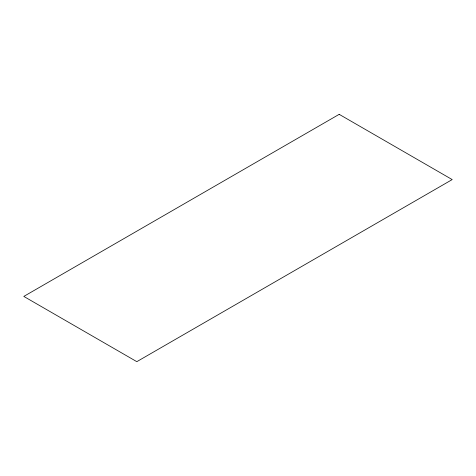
<?xml version="1.0" encoding="UTF-8"?>
<svg xmlns="http://www.w3.org/2000/svg" width="476" height="476" viewBox="0 0 476 476"><rect width="100%" height="100%" fill="white"/><g stroke="black" fill="none" stroke-linecap="round" stroke-linejoin="round"><path stroke-width="0.71" d="M339.186 114.335L23.8 296.417L136.814 361.665L452.2 179.583L339.186 114.335"/></g></svg>
